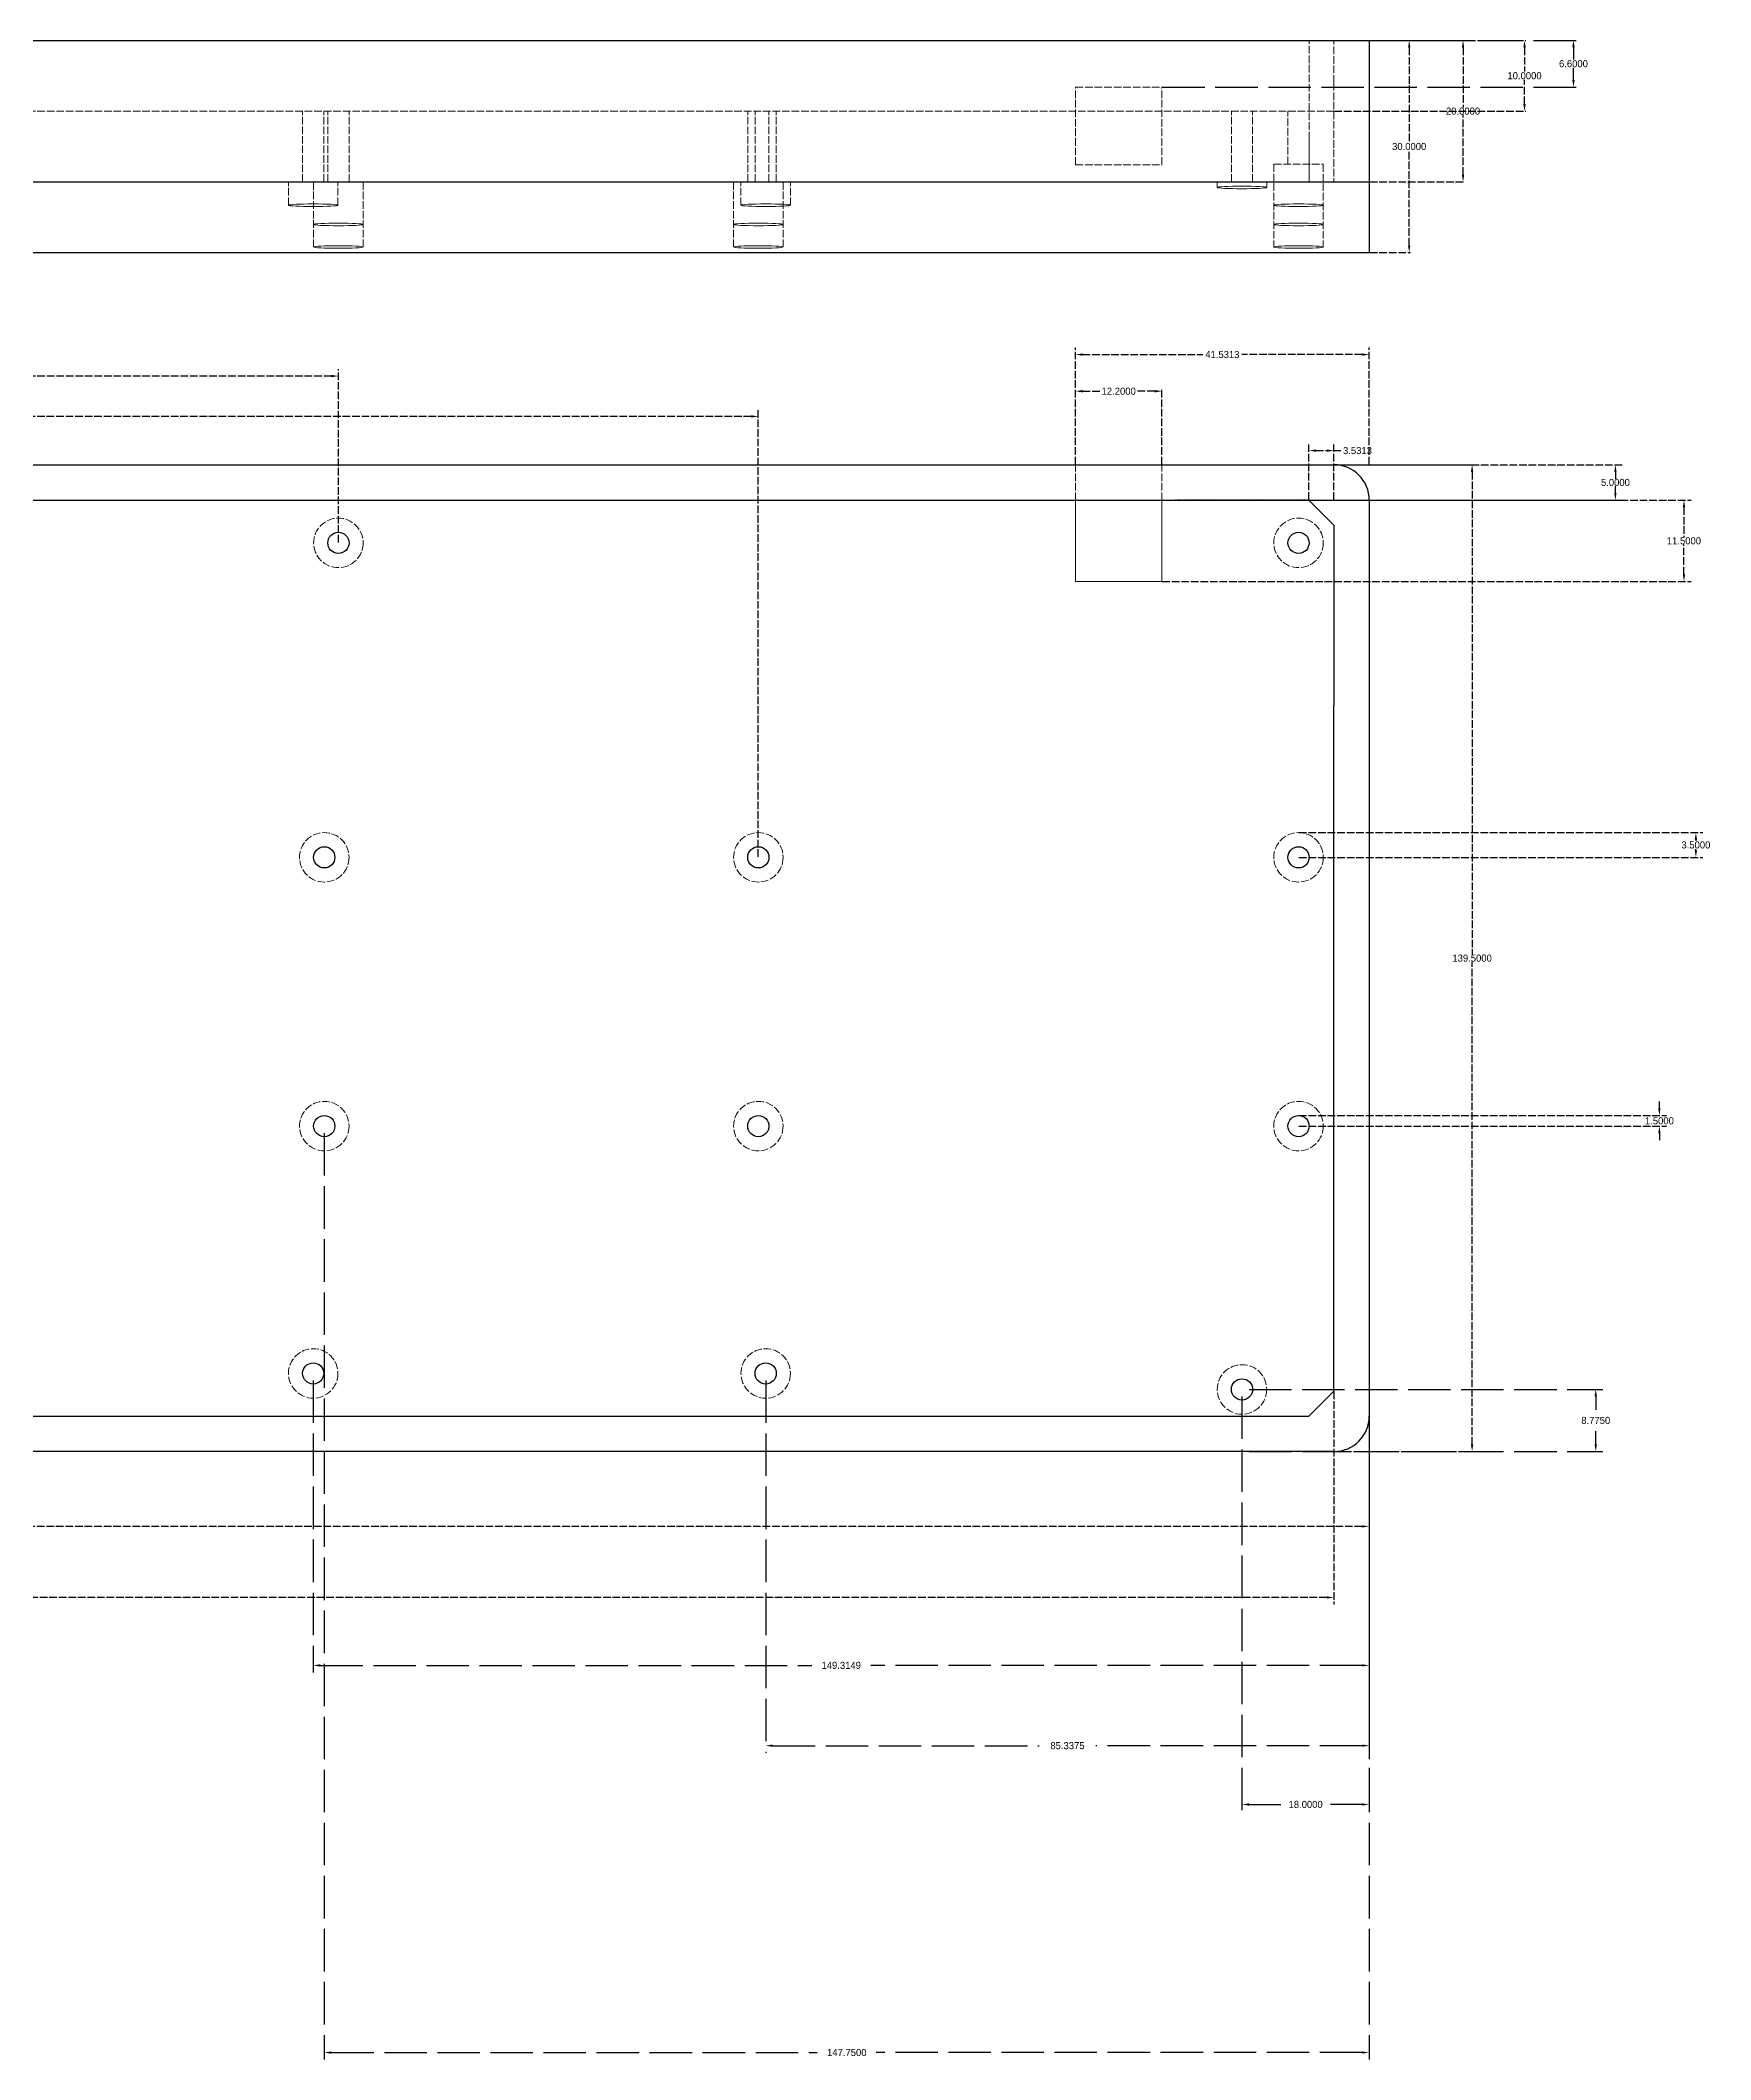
# Model space of a CAD drawing. Header units: millimetres. Extents: x -174 to 487, y -91 to 195.
# Drawn here: x 250.6 to 486.8, y -91 to 194.5 of the extents above; entities that cross this region are included whole.
import ezdxf

# ---------------------------------------------------------------- set-up
doc = ezdxf.new("R2010")
doc.units = ezdxf.units.MM
doc.header["$LTSCALE"] = 0.5
doc.header["$MEASUREMENT"] = 0
doc.linetypes.add('ACAD_ISO02W100', pattern=[15, 12, -3])
doc.linetypes.add('LÍNEAS_OCULTAS2', pattern=[0.1875, 0.125, -0.0625])
doc.layers.get('0').update_dxf_attribs({"linetype": 'CONTINUOUS'})
doc.layers.get('Defpoints').update_dxf_attribs({"linetype": 'CONTINUOUS'})
doc.dimstyles.get("Standard").update_dxf_attribs({"dimtxt": 0.18, "dimasz": 0.18, "dimexe": 0.18, "dimexo": 0.0625, "dimgap": 0.09, "dimtad": 0, "dimtih": 1, "dimtoh": 1, "dimdec": 4, "dimzin": 0, "dimdsep": 46, "dimtxsty": 'Standard', "dimcen": 0.09, "dimadec": 0, "dimazin": 0, "dimtfac": 1, "dimtdec": 4, "dimtofl": 0, "dimtmove": 0, "dimatfit": 3, "dimfxl": 1, "dimtolj": 1, "dimtzin": 0, "dimarcsym": 0})

# ---------------------------------------------------------------- blocks, each defined once
blk = doc.blocks.new('*D2')
at = {"color": 0, "linetype": 'ACAD_ISO02W100', "lineweight": -2, "ltscale": 0.18, "transparency": 16777216}
for p, q in [((433.56, 134.5), (454.04, 134.5)), ((453.04, 133.5), (453.04, 65.25)), ((453.04, -4), (453.04, 64.25)), ((433.56, -5), (454.04, -5))]:
    blk.add_line(p, q, dxfattribs=at)
at = {"color": 0, "linetype": 'ACAD_ISO02W100', "lineweight": 18, "ltscale": 0.18, "transparency": 16777216}
for points in [[(452.87, 133.5), (453.2, 133.5), (453.04, 134.5)], [(452.87, -4), (453.2, -4), (453.04, -5)]]:
    blk.add_solid(points, dxfattribs=at)
at = {"layer": 'Defpoints', "color": 0, "linetype": 'ACAD_ISO02W100', "lineweight": 18, "ltscale": 0.18, "transparency": 16777216}
for p in [(433.5, 134.5), (433.5, -5), (453.04, -5)]:
    blk.add_point(p, dxfattribs=at)
at = {"color": 0, "linetype": 'ACAD_ISO02W100', "lineweight": 18, "ltscale": 0.18, "transparency": 16777216, "insert": (453.04, 64.75), "char_height": 1, "attachment_point": 5}
blk.add_mtext('\\A1;139.5000', dxfattribs=at)
blk = doc.blocks.new('*D3')
at = {"color": 0, "linetype": 'ACAD_ISO02W100', "lineweight": -2, "ltscale": 0.18, "transparency": 16777216}
for p, q in [((-5, -0.06), (-5, -16.59)), ((438.5, -0.06), (438.5, -16.59)), ((-4, -15.59), (213.5, -15.59)), ((437.5, -15.59), (220, -15.59))]:
    blk.add_line(p, q, dxfattribs=at)
at = {"color": 0, "linetype": 'ACAD_ISO02W100', "lineweight": 18, "ltscale": 0.18, "transparency": 16777216}
for points in [[(-4, -15.43), (-4, -15.76), (-5, -15.59)], [(437.5, -15.43), (437.5, -15.76), (438.5, -15.59)]]:
    blk.add_solid(points, dxfattribs=at)
at = {"layer": 'Defpoints', "color": 0, "linetype": 'ACAD_ISO02W100', "lineweight": 18, "ltscale": 0.18, "transparency": 16777216}
for p in [(-5, 0), (438.5, 0), (438.5, -15.59)]:
    blk.add_point(p, dxfattribs=at)
at = {"color": 0, "linetype": 'ACAD_ISO02W100', "lineweight": 18, "ltscale": 0.18, "transparency": 16777216, "insert": (216.75, -15.59), "char_height": 1, "attachment_point": 5}
blk.add_mtext('\\A1;443.5000', dxfattribs=at)
blk = doc.blocks.new('*D4')
at = {"color": 0, "linetype": 'ACAD_ISO02W100', "lineweight": -2, "ltscale": 0.18, "transparency": 16777216}
for p, q in [((407.03, 134.5), (474.3, 134.5)), ((473.3, 133.5), (473.3, 132.5)), ((473.3, 130.5), (473.3, 131.5)), ((407.03, 129.5), (474.3, 129.5))]:
    blk.add_line(p, q, dxfattribs=at)
at = {"color": 0, "linetype": 'ACAD_ISO02W100', "lineweight": 18, "ltscale": 0.18, "transparency": 16777216}
for points in [[(473.13, 133.5), (473.46, 133.5), (473.3, 134.5)], [(473.13, 130.5), (473.46, 130.5), (473.3, 129.5)]]:
    blk.add_solid(points, dxfattribs=at)
at = {"layer": 'Defpoints', "color": 0, "linetype": 'ACAD_ISO02W100', "lineweight": 18, "ltscale": 0.18, "transparency": 16777216}
for p in [(406.97, 134.5), (473.3, 134.5), (406.97, 129.5)]:
    blk.add_point(p, dxfattribs=at)
at = {"color": 0, "linetype": 'ACAD_ISO02W100', "lineweight": 18, "ltscale": 0.18, "transparency": 16777216, "insert": (473.3, 132), "char_height": 1, "attachment_point": 5}
blk.add_mtext('\\A1;5.0000', dxfattribs=at)
blk = doc.blocks.new('*D5')
at = {"color": 0, "linetype": 'ACAD_ISO02W100', "lineweight": -2, "ltscale": 0.18, "transparency": 16777216}
for p, q in [((479.52, 43.5), (479.52, 44.5)), ((428.56, 42.5), (480.52, 42.5)), ((428.56, 41), (480.52, 41)), ((479.52, 40), (479.52, 39))]:
    blk.add_line(p, q, dxfattribs=at)
at = {"color": 0, "linetype": 'ACAD_ISO02W100', "lineweight": 18, "ltscale": 0.18, "transparency": 16777216}
for points in [[(479.35, 43.5), (479.68, 43.5), (479.52, 42.5)], [(479.35, 40), (479.68, 40), (479.52, 41)]]:
    blk.add_solid(points, dxfattribs=at)
at = {"layer": 'Defpoints', "color": 0, "linetype": 'ACAD_ISO02W100', "lineweight": 18, "ltscale": 0.18, "transparency": 16777216}
for p in [(428.5, 42.5), (428.5, 41), (479.52, 42.5)]:
    blk.add_point(p, dxfattribs=at)
at = {"color": 0, "linetype": 'ACAD_ISO02W100', "lineweight": 18, "ltscale": 0.18, "transparency": 16777216, "insert": (479.52, 41.75), "char_height": 1, "attachment_point": 5}
blk.add_mtext('\\A1;1.5000', dxfattribs=at)
blk = doc.blocks.new('*D6')
at = {"color": 0, "linetype": 'ACAD_ISO02W100', "lineweight": -2, "ltscale": 0.18, "transparency": 16777216}
for p, q in [((429.97, 129.56), (429.97, 137.5)), ((433.5, 129.56), (433.5, 137.5)), ((430.97, 136.5), (432.5, 136.5)), ((433.5, 136.5), (434.5, 136.5))]:
    blk.add_line(p, q, dxfattribs=at)
at = {"color": 0, "linetype": 'ACAD_ISO02W100', "lineweight": 18, "ltscale": 0.18, "transparency": 16777216}
for points in [[(430.97, 136.67), (430.97, 136.34), (429.97, 136.5)], [(432.5, 136.67), (432.5, 136.34), (433.5, 136.5)]]:
    blk.add_solid(points, dxfattribs=at)
at = {"layer": 'Defpoints', "color": 0, "linetype": 'ACAD_ISO02W100', "lineweight": 18, "ltscale": 0.18, "transparency": 16777216}
for p in [(433.5, 136.5), (429.97, 129.5), (433.5, 129.5)]:
    blk.add_point(p, dxfattribs=at)
at = {"color": 0, "linetype": 'ACAD_ISO02W100', "lineweight": 18, "ltscale": 0.18, "transparency": 16777216, "insert": (436.83, 136.5), "char_height": 1, "attachment_point": 5}
blk.add_mtext('\\A1;3.5313', dxfattribs=at)
blk = doc.blocks.new('*D7')
at = {"color": 0, "linetype": 'ACAD_ISO02W100', "lineweight": -2, "ltscale": 0.18, "transparency": 16777216}
for p, q in [((438.56, 194.5), (451.94, 194.5)), ((451.76, 193.5), (451.76, 185)), ((451.76, 175.5), (451.76, 184)), ((438.56, 174.5), (451.94, 174.5))]:
    blk.add_line(p, q, dxfattribs=at)
at = {"color": 0, "linetype": 'ACAD_ISO02W100', "lineweight": 18, "ltscale": 0.18, "transparency": 16777216}
for points in [[(451.59, 193.5), (451.92, 193.5), (451.76, 194.5)], [(451.59, 175.5), (451.92, 175.5), (451.76, 174.5)]]:
    blk.add_solid(points, dxfattribs=at)
at = {"layer": 'Defpoints', "color": 0, "linetype": 'ACAD_ISO02W100', "lineweight": 18, "ltscale": 0.18, "transparency": 16777216}
for p in [(438.5, 194.5), (451.76, 194.5), (438.5, 174.5)]:
    blk.add_point(p, dxfattribs=at)
at = {"color": 0, "linetype": 'ACAD_ISO02W100', "lineweight": 18, "ltscale": 0.18, "transparency": 16777216, "insert": (451.76, 184.5), "char_height": 1, "attachment_point": 5}
blk.add_mtext('\\A1;20.0000', dxfattribs=at)
blk = doc.blocks.new('*D8')
at = {"color": 0, "linetype": 'ACAD_ISO02W100', "lineweight": -2, "ltscale": 0.18, "transparency": 16777216}
for p, q in [((438.56, 194.5), (444.32, 194.5)), ((444.14, 193.5), (444.14, 180)), ((444.14, 165.5), (444.14, 179)), ((438.56, 164.5), (444.32, 164.5))]:
    blk.add_line(p, q, dxfattribs=at)
at = {"color": 0, "linetype": 'ACAD_ISO02W100', "lineweight": 18, "ltscale": 0.18, "transparency": 16777216}
for points in [[(443.98, 193.5), (444.31, 193.5), (444.14, 194.5)], [(443.98, 165.5), (444.31, 165.5), (444.14, 164.5)]]:
    blk.add_solid(points, dxfattribs=at)
at = {"layer": 'Defpoints', "color": 0, "linetype": 'ACAD_ISO02W100', "lineweight": 18, "ltscale": 0.18, "transparency": 16777216}
for p in [(438.5, 194.5), (444.14, 194.5), (438.5, 164.5)]:
    blk.add_point(p, dxfattribs=at)
at = {"color": 0, "linetype": 'ACAD_ISO02W100', "lineweight": 18, "ltscale": 0.18, "transparency": 16777216, "insert": (444.14, 179.5), "char_height": 1, "attachment_point": 5}
blk.add_mtext('\\A1;30.0000', dxfattribs=at)
blk = doc.blocks.new('*D9')
at = {"color": 0, "linetype": 'ACAD_ISO02W100', "lineweight": -2, "ltscale": 0.18, "transparency": 16777216}
for p, q in [((0, 3.47), (0, -26.64)), ((433.5, 3.47), (433.5, -26.64)), ((1, -25.64), (213.5, -25.64)), ((432.5, -25.64), (220, -25.64))]:
    blk.add_line(p, q, dxfattribs=at)
at = {"color": 0, "linetype": 'ACAD_ISO02W100', "lineweight": 18, "ltscale": 0.18, "transparency": 16777216}
for points in [[(1, -25.47), (1, -25.8), (0, -25.64)], [(432.5, -25.47), (432.5, -25.8), (433.5, -25.64)]]:
    blk.add_solid(points, dxfattribs=at)
at = {"layer": 'Defpoints', "color": 0, "linetype": 'ACAD_ISO02W100', "lineweight": 18, "ltscale": 0.18, "transparency": 16777216}
for p in [(0, 3.54), (433.5, 3.54), (433.5, -25.64)]:
    blk.add_point(p, dxfattribs=at)
at = {"color": 0, "linetype": 'ACAD_ISO02W100', "lineweight": 18, "ltscale": 0.18, "transparency": 16777216, "insert": (216.75, -25.64), "char_height": 1, "attachment_point": 5}
blk.add_mtext('\\A1;433.5000', dxfattribs=at)
blk = doc.blocks.new('*D13')
at = {"color": 0, "linetype": 'ACAD_ISO02W100', "lineweight": -2, "ltscale": 0.18, "transparency": 16777216}
for p, q in [((-5, 123.52), (-5, 148.04)), ((-4, 147.04), (140.54, 147.04)), ((291.75, 147.04), (147.21, 147.04)), ((292.75, 123.52), (292.75, 148.04))]:
    blk.add_line(p, q, dxfattribs=at)
at = {"color": 0, "linetype": 'ACAD_ISO02W100', "lineweight": 18, "ltscale": 0.18, "transparency": 16777216}
for points in [[(-4, 147.21), (-4, 146.88), (-5, 147.04)], [(291.75, 147.21), (291.75, 146.88), (292.75, 147.04)]]:
    blk.add_solid(points, dxfattribs=at)
at = {"layer": 'Defpoints', "color": 0, "linetype": 'ACAD_ISO02W100', "lineweight": 18, "ltscale": 0.18, "transparency": 16777216}
for p in [(-5, 147.04), (-5, 123.46), (292.75, 123.46)]:
    blk.add_point(p, dxfattribs=at)
at = {"color": 0, "linetype": 'ACAD_ISO02W100', "lineweight": 18, "ltscale": 0.18, "transparency": 16777216, "insert": (143.88, 147.04), "char_height": 1, "attachment_point": 5}
blk.add_mtext('\\A1;297.7500', dxfattribs=at)
blk = doc.blocks.new('*D14')
at = {"color": 0, "linetype": 'ACAD_ISO02W100', "lineweight": -2, "ltscale": 0.18, "transparency": 16777216}
for p, q in [((-5, 79.06), (-5, 142.34)), ((-4, 141.34), (170.31, 141.34)), ((351.12, 141.34), (176.81, 141.34)), ((352.12, 79.06), (352.12, 142.34))]:
    blk.add_line(p, q, dxfattribs=at)
at = {"color": 0, "linetype": 'ACAD_ISO02W100', "lineweight": 18, "ltscale": 0.18, "transparency": 16777216}
for points in [[(-4, 141.5), (-4, 141.17), (-5, 141.34)], [(351.12, 141.5), (351.12, 141.17), (352.12, 141.34)]]:
    blk.add_solid(points, dxfattribs=at)
at = {"layer": 'Defpoints', "color": 0, "linetype": 'ACAD_ISO02W100', "lineweight": 18, "ltscale": 0.18, "transparency": 16777216}
for p in [(-5, 141.34), (-5, 79), (352.12, 79)]:
    blk.add_point(p, dxfattribs=at)
at = {"color": 0, "linetype": 'ACAD_ISO02W100', "lineweight": 18, "ltscale": 0.18, "transparency": 16777216, "insert": (173.56, 141.34), "char_height": 1, "attachment_point": 5}
blk.add_mtext('\\A1;357.1250', dxfattribs=at)
blk = doc.blocks.new('*D24')
at = {"color": 0, "linetype": 'ACAD_ISO02W100', "lineweight": -2, "ltscale": 0.18, "transparency": 16777216}
for p, q in [((396.97, 134.56), (396.97, 145.08)), ((397.97, 144.9), (400.4, 144.9)), ((408.17, 144.9), (405.74, 144.9)), ((409.17, 134.56), (409.17, 145.08))]:
    blk.add_line(p, q, dxfattribs=at)
at = {"color": 0, "linetype": 'ACAD_ISO02W100', "lineweight": 18, "ltscale": 0.18, "transparency": 16777216}
for points in [[(397.97, 145.07), (397.97, 144.73), (396.97, 144.9)], [(408.17, 145.07), (408.17, 144.73), (409.17, 144.9)]]:
    blk.add_solid(points, dxfattribs=at)
at = {"layer": 'Defpoints', "color": 0, "linetype": 'ACAD_ISO02W100', "lineweight": 18, "ltscale": 0.18, "transparency": 16777216}
for p in [(409.17, 144.9), (396.97, 134.5), (409.17, 134.5)]:
    blk.add_point(p, dxfattribs=at)
at = {"color": 0, "linetype": 'ACAD_ISO02W100', "lineweight": 18, "ltscale": 0.18, "transparency": 16777216, "insert": (403.07, 144.9), "char_height": 1, "attachment_point": 5}
blk.add_mtext('\\A1;12.2000', dxfattribs=at)
blk = doc.blocks.new('*D25')
at = {"color": 0, "linetype": 'ACAD_ISO02W100', "lineweight": -2, "ltscale": 0.18, "transparency": 16777216}
for p, q in [((409.23, 129.5), (483.99, 129.5)), ((482.99, 128.5), (482.99, 124.25)), ((482.99, 119), (482.99, 123.25)), ((409.23, 118), (483.99, 118))]:
    blk.add_line(p, q, dxfattribs=at)
at = {"color": 0, "linetype": 'ACAD_ISO02W100', "lineweight": 18, "ltscale": 0.18, "transparency": 16777216}
for points in [[(482.83, 128.5), (483.16, 128.5), (482.99, 129.5)], [(482.83, 119), (483.16, 119), (482.99, 118)]]:
    blk.add_solid(points, dxfattribs=at)
at = {"layer": 'Defpoints', "color": 0, "linetype": 'ACAD_ISO02W100', "lineweight": 18, "ltscale": 0.18, "transparency": 16777216}
for p in [(409.17, 129.5), (482.99, 129.5), (409.17, 118)]:
    blk.add_point(p, dxfattribs=at)
at = {"color": 0, "linetype": 'ACAD_ISO02W100', "lineweight": 18, "ltscale": 0.18, "transparency": 16777216, "insert": (482.99, 123.75), "char_height": 1, "attachment_point": 5}
blk.add_mtext('\\A1;11.5000', dxfattribs=at)
blk = doc.blocks.new('*D28')
at = {"color": 0, "linetype": 'ACAD_ISO02W100', "lineweight": -2, "ltscale": 0.18, "transparency": 16777216}
for p, q in [((433.56, 194.5), (460.63, 194.5)), ((460.45, 193.5), (460.45, 190.09)), ((460.45, 185.5), (460.45, 188.91)), ((433.56, 184.5), (460.63, 184.5))]:
    blk.add_line(p, q, dxfattribs=at)
at = {"color": 0, "linetype": 'ACAD_ISO02W100', "lineweight": 18, "ltscale": 0.18, "transparency": 16777216}
for points in [[(460.28, 193.5), (460.61, 193.5), (460.45, 194.5)], [(460.28, 185.5), (460.61, 185.5), (460.45, 184.5)]]:
    blk.add_solid(points, dxfattribs=at)
at = {"layer": 'Defpoints', "color": 0, "linetype": 'ACAD_ISO02W100', "lineweight": 18, "ltscale": 0.18, "transparency": 16777216}
for p in [(433.5, 194.5), (460.45, 194.5), (433.5, 184.5)]:
    blk.add_point(p, dxfattribs=at)
at = {"color": 0, "linetype": 'ACAD_ISO02W100', "lineweight": 18, "ltscale": 0.18, "transparency": 16777216, "insert": (460.45, 189.5), "char_height": 1, "attachment_point": 5}
blk.add_mtext('\\A1;10.0000', dxfattribs=at)
blk = doc.blocks.new('*D29')
at = {"color": 0, "linetype": 'ACAD_ISO02W100', "lineweight": -2, "ltscale": 0.18, "transparency": 16777216}
for p, q in [((396.97, 134.56), (396.97, 151.08)), ((397.97, 150.08), (414.98, 150.08)), ((437.5, 150.08), (420.49, 150.08)), ((438.5, 134.56), (438.5, 151.08))]:
    blk.add_line(p, q, dxfattribs=at)
at = {"color": 0, "linetype": 'ACAD_ISO02W100', "lineweight": 18, "ltscale": 0.18, "transparency": 16777216}
for points in [[(397.97, 150.25), (397.97, 149.92), (396.97, 150.08)], [(437.5, 150.25), (437.5, 149.92), (438.5, 150.08)]]:
    blk.add_solid(points, dxfattribs=at)
at = {"layer": 'Defpoints', "color": 0, "linetype": 'ACAD_ISO02W100', "lineweight": 18, "ltscale": 0.18, "transparency": 16777216}
for p in [(438.5, 150.08), (396.97, 134.5), (438.5, 134.5)]:
    blk.add_point(p, dxfattribs=at)
at = {"color": 0, "linetype": 'ACAD_ISO02W100', "lineweight": 18, "ltscale": 0.18, "transparency": 16777216, "insert": (417.73, 150.08), "char_height": 1, "attachment_point": 5}
blk.add_mtext('\\A1;41.5313', dxfattribs=at)
blk = doc.blocks.new('*D30')
at = {"color": 0, "linetype": 'ACAD_ISO02W100', "lineweight": -2, "transparency": 16777216}
for p, q in [((409.23, 194.5), (468.37, 194.5)), ((467.37, 193.5), (467.37, 191.79)), ((467.37, 188.9), (467.37, 190.61)), ((409.23, 187.9), (468.37, 187.9))]:
    blk.add_line(p, q, dxfattribs=at)
at = {"color": 0, "linetype": 'ACAD_ISO02W100', "lineweight": 18, "transparency": 16777216}
for points in [[(467.2, 193.5), (467.54, 193.5), (467.37, 194.5)], [(467.2, 188.9), (467.54, 188.9), (467.37, 187.9)]]:
    blk.add_solid(points, dxfattribs=at)
at = {"layer": 'Defpoints', "color": 0, "linetype": 'ACAD_ISO02W100', "lineweight": 18, "transparency": 16777216}
for p in [(409.17, 194.5), (467.37, 194.5), (409.17, 187.9)]:
    blk.add_point(p, dxfattribs=at)
at = {"color": 0, "linetype": 'ACAD_ISO02W100', "lineweight": 18, "transparency": 16777216, "insert": (467.37, 191.2), "char_height": 1, "attachment_point": 5}
blk.add_mtext('\\A1;6.6000', dxfattribs=at)
blk = doc.blocks.new('*D31')
at = {"color": 0, "linetype": 'ACAD_ISO02W100', "lineweight": -2, "ltscale": 0.18, "transparency": 16777216}
for p, q in [((428.56, 82.5), (485.68, 82.5)), ((484.68, 81.5), (484.68, 81.34)), ((484.68, 80), (484.68, 80.16)), ((428.56, 79), (485.68, 79))]:
    blk.add_line(p, q, dxfattribs=at)
at = {"color": 0, "linetype": 'ACAD_ISO02W100', "lineweight": 18, "ltscale": 0.18, "transparency": 16777216}
for points in [[(484.51, 81.5), (484.84, 81.5), (484.68, 82.5)], [(484.51, 80), (484.84, 80), (484.68, 79)]]:
    blk.add_solid(points, dxfattribs=at)
at = {"layer": 'Defpoints', "color": 0, "linetype": 'ACAD_ISO02W100', "lineweight": 18, "ltscale": 0.18, "transparency": 16777216}
for p in [(428.5, 82.5), (484.68, 82.5), (428.5, 79)]:
    blk.add_point(p, dxfattribs=at)
at = {"color": 0, "linetype": 'ACAD_ISO02W100', "lineweight": 18, "ltscale": 0.18, "transparency": 16777216, "insert": (484.68, 80.75), "char_height": 1, "attachment_point": 5}
blk.add_mtext('\\A1;3.5000', dxfattribs=at)
blk = doc.blocks.new('*D37')
at = {"color": 0, "linetype": 'ACAD_ISO02W100', "lineweight": -2, "transparency": 16777216}
for p, q in [((289.19, 5.04), (289.19, -36.24)), ((438.5, 5.04), (438.5, -36.24)), ((290.19, -35.24), (359.68, -35.24)), ((437.5, -35.24), (368.01, -35.24))]:
    blk.add_line(p, q, dxfattribs=at)
at = {"color": 0, "linetype": 'ACAD_ISO02W100', "lineweight": 18, "transparency": 16777216}
for points in [[(290.19, -35.08), (290.19, -35.41), (289.19, -35.24)], [(437.5, -35.08), (437.5, -35.41), (438.5, -35.24)]]:
    blk.add_solid(points, dxfattribs=at)
at = {"layer": 'Defpoints', "color": 0, "linetype": 'ACAD_ISO02W100', "lineweight": 18, "transparency": 16777216}
for p in [(289.19, 6.04), (438.5, 6.04), (438.5, -35.24)]:
    blk.add_point(p, dxfattribs=at)
at = {"color": 0, "linetype": 'ACAD_ISO02W100', "lineweight": 18, "transparency": 16777216, "insert": (363.84, -35.24), "char_height": 1, "attachment_point": 5}
blk.add_mtext('\\A1;149.3149', dxfattribs=at)
blk = doc.blocks.new('*D38')
at = {"color": 0, "linetype": 'ACAD_ISO02W100', "lineweight": -2, "transparency": 16777216}
for p, q in [((353.16, 5.04), (353.16, -47.59)), ((438.5, 5.04), (438.5, -47.59)), ((354.16, -46.59), (391.83, -46.59)), ((437.5, -46.59), (399.83, -46.59))]:
    blk.add_line(p, q, dxfattribs=at)
at = {"color": 0, "linetype": 'ACAD_ISO02W100', "lineweight": 18, "transparency": 16777216}
for points in [[(354.16, -46.42), (354.16, -46.75), (353.16, -46.59)], [(437.5, -46.42), (437.5, -46.75), (438.5, -46.59)]]:
    blk.add_solid(points, dxfattribs=at)
at = {"layer": 'Defpoints', "color": 0, "linetype": 'ACAD_ISO02W100', "lineweight": 18, "transparency": 16777216}
for p in [(353.16, 6.04), (438.5, 6.04), (438.5, -46.59)]:
    blk.add_point(p, dxfattribs=at)
at = {"color": 0, "linetype": 'ACAD_ISO02W100', "lineweight": 18, "transparency": 16777216, "insert": (395.83, -46.59), "char_height": 1, "attachment_point": 5}
blk.add_mtext('\\A1;85.3375', dxfattribs=at)
blk = doc.blocks.new('*D39')
at = {"color": 0, "linetype": 'ACAD_ISO02W100', "lineweight": -2, "transparency": 16777216}
for p, q in [((420.5, 2.78), (420.5, -55.9)), ((438.5, 2.78), (438.5, -55.9)), ((421.5, -54.9), (426, -54.9)), ((437.5, -54.9), (433, -54.9))]:
    blk.add_line(p, q, dxfattribs=at)
at = {"color": 0, "linetype": 'ACAD_ISO02W100', "lineweight": 18, "transparency": 16777216}
for points in [[(421.5, -54.74), (421.5, -55.07), (420.5, -54.9)], [(437.5, -54.74), (437.5, -55.07), (438.5, -54.9)]]:
    blk.add_solid(points, dxfattribs=at)
at = {"layer": 'Defpoints', "color": 0, "linetype": 'ACAD_ISO02W100', "lineweight": 18, "transparency": 16777216}
for p in [(420.5, 3.78), (438.5, 3.78), (438.5, -54.9)]:
    blk.add_point(p, dxfattribs=at)
at = {"color": 0, "linetype": 'ACAD_ISO02W100', "lineweight": 18, "transparency": 16777216, "insert": (429.5, -54.9), "char_height": 1, "attachment_point": 5}
blk.add_mtext('\\A1;18.0000', dxfattribs=at)
blk = doc.blocks.new('*D40')
at = {"color": 0, "linetype": 'ACAD_ISO02W100', "lineweight": -2, "transparency": 16777216}
for p, q in [((290.75, 40), (290.75, -90.97)), ((438.5, 40), (438.5, -90.97)), ((291.75, -89.97), (360.46, -89.97)), ((437.5, -89.97), (368.79, -89.97))]:
    blk.add_line(p, q, dxfattribs=at)
at = {"color": 0, "linetype": 'ACAD_ISO02W100', "lineweight": 18, "transparency": 16777216}
for points in [[(291.75, -89.81), (291.75, -90.14), (290.75, -89.97)], [(437.5, -89.81), (437.5, -90.14), (438.5, -89.97)]]:
    blk.add_solid(points, dxfattribs=at)
at = {"layer": 'Defpoints', "color": 0, "linetype": 'ACAD_ISO02W100', "lineweight": 18, "transparency": 16777216}
for p in [(290.75, 41), (438.5, 41), (438.5, -89.97)]:
    blk.add_point(p, dxfattribs=at)
at = {"color": 0, "linetype": 'ACAD_ISO02W100', "lineweight": 18, "transparency": 16777216, "insert": (364.63, -89.97), "char_height": 1, "attachment_point": 5}
blk.add_mtext('\\A1;147.7500', dxfattribs=at)
blk = doc.blocks.new('*D42')
at = {"color": 0, "linetype": 'ACAD_ISO02W100', "lineweight": -2, "transparency": 16777216}
for p, q in [((421.5, 3.78), (471.52, 3.78)), ((470.52, 2.78), (470.52, 0.89)), ((470.52, -4), (470.52, -2.11)), ((421.5, -5), (471.52, -5))]:
    blk.add_line(p, q, dxfattribs=at)
at = {"color": 0, "linetype": 'ACAD_ISO02W100', "lineweight": 18, "transparency": 16777216}
for points in [[(470.35, 2.78), (470.69, 2.78), (470.52, 3.78)], [(470.35, -4), (470.69, -4), (470.52, -5)]]:
    blk.add_solid(points, dxfattribs=at)
at = {"layer": 'Defpoints', "color": 0, "linetype": 'ACAD_ISO02W100', "lineweight": 18, "transparency": 16777216}
for p in [(420.5, 3.78), (420.5, -5), (470.52, -5)]:
    blk.add_point(p, dxfattribs=at)
at = {"color": 0, "linetype": 'ACAD_ISO02W100', "lineweight": 18, "transparency": 16777216, "insert": (470.52, -0.61), "char_height": 1, "attachment_point": 5}
blk.add_mtext('\\A1;8.7750', dxfattribs=at)

msp = doc.modelspace()

# ---------------------------------------------------------------- linework, layer by layer
at = {"linetype": 'Continuous'}
for p, q in [((-5, 194.5), (438.5, 194.5)), ((438.5, 194.5), (438.5, 164.5)), ((-5, 164.5), (438.5, 164.5)), ((0, 134.5), (433.5, 134.5)), ((3.53553, 129.5), (291.3, 129.5)), ((291.3, 129.5), (429.96867, 129.5)), ((429.96867, 129.5), (433.5, 125.96025)), ((438.5, 129.5), (438.5, 0)), ((433.5, 125.96025), (433.5, 123.46025)), ((433.5, 124.5), (433.5, 100.5)), ((433.5, 6.03553), (433.5, 100.5)), ((433.5, 3.53553), (433.5, 6.03553)), ((429.96447, 0), (433.5, 3.53553)), ((3.53553, 0), (429.96447, 0)), ((433.5, -5), (0, -5))]:
    msp.add_line(p, q, dxfattribs=at)
at = {"linetype": 'ACAD_ISO02W100', "lineweight": 18, "ltscale": 0.18, "transparency": 33554687}
for p, q in [((430, 180.5), (430, 194.5)), ((433.5, 188.5), (433.5, 194.5)), ((433.5, 188.5), (433.5, 174.5)), ((396.96867, 176.9), (396.96867, 187.9)), ((396.96867, 187.9), (409.16867, 187.9)), ((409.16867, 176.9), (409.16867, 187.9)), ((433.5, 184.5), (0, 184.5)), ((287.68508, 174.5), (287.68508, 184.5)), ((290.68508, 174.5), (290.68508, 184.5)), ((291.25, 174.5), (291.25, 184.5)), ((294.25, 174.5), (294.25, 184.5)), ((350.625, 174.5), (350.625, 184.5)), ((351.6625, 174.5), (351.6625, 184.5)), ((353.625, 174.5), (353.625, 184.5)), ((354.6625, 174.5), (354.6625, 184.5)), ((419, 174.5), (419, 184.5)), ((419, 184.5), (420.5, 184.5)), ((422, 174.5), (422, 184.5)), ((427, 177), (427, 184.5)), ((425, 177), (425, 165.29138)), ((425, 177), (432, 177)), ((432, 177), (432, 165.29138)), ((285.68508, 171.20251), (285.68508, 174.5)), ((289.25, 165.29138), (289.25, 174.5)), ((292.68508, 171.20251), (292.68508, 174.5)), ((296.25, 165.29138), (296.25, 174.5)), ((348.625, 165.29138), (348.625, 174.5)), ((349.6625, 171.20251), (349.6625, 174.5)), ((355.625, 165.29138), (355.625, 174.5)), ((356.6625, 171.20251), (356.6625, 174.5)), ((396.96867, 176.9), (409.16867, 176.9)), ((417, 173.70892), (417, 174.5)), ((424, 173.70892), (424, 174.5)), ((396.96867, 129.5), (396.96867, 134.5)), ((409.16867, 129.5), (409.16867, 134.5))]:
    msp.add_line(p, q, dxfattribs=at)
at = {"lineweight": 18, "ltscale": 0.18, "transparency": 33554687}
for p, q in [((430, 180.5), (430, 174.5)), ((406.96867, 129.5), (396.96867, 129.5)), ((396.96867, 129.5), (396.96867, 118)), ((429.96867, 129.5), (406.96867, 129.5)), ((409.16867, 118), (409.16867, 129.5)), ((396.96867, 118), (409.16867, 118))]:
    msp.add_line(p, q, dxfattribs=at)
at = {"linetype": 'Continuous', "transparency": 33554687}
msp.add_line((-5, 174.5), (438.5, 174.5), dxfattribs=at)
at = {"linetype": 'LÍNEAS_OCULTAS2'}
msp.add_line((429.96867, 129.5), (410.96867, 129.5), dxfattribs=at)
at = {"linetype": 'ACAD_ISO02W100', "lineweight": 18, "ltscale": 0.18, "transparency": 33554687}
for centre in [(292.75, 123.46025), (428.5, 123.46025), (290.75, 79), (352.125, 79), (428.5, 79), (290.75, 41), (352.125, 41), (428.5, 41), (289.18508, 6.03553), (353.1625, 6.03553), (420.5, 3.775)]:
    msp.add_circle(centre, 3.5, dxfattribs=at)
at = {"linetype": 'Continuous'}
for centre in [(292.75, 123.46025), (428.5, 123.46025), (352.125, 79), (428.5, 79), (352.125, 41), (428.5, 41)]:
    msp.add_circle(centre, 1.5, dxfattribs=at)
at = {"linetype": 'Continuous', "transparency": 33554687}
for centre in [(290.75, 79), (290.75, 41), (289.18508, 6.03553), (353.1625, 6.03553), (420.5, 3.775)]:
    msp.add_circle(centre, 1.5, dxfattribs=at)
at = {"linetype": 'Continuous'}
for centre, start, end in [((433.5, 129.5), 0, 90), ((433.5, 0), 270, 0)]:
    msp.add_arc(centre, 5, start, end, dxfattribs=at)
at = {"lineweight": 18, "ltscale": 0.18, "transparency": 33554687}
for centre in [(289.18508, 171.20251), (353.1625, 171.20251), (420.5, 173.70892), (428.5, 171.20251), (292.75, 168.47849), (352.125, 168.47849), (428.5, 168.47849), (292.75, 165.29138), (352.125, 165.29138), (428.5, 165.29138)]:
    msp.add_ellipse(centre, major_axis=(-3.5, 0), ratio=0.051203274, dxfattribs=at)

# ---------------------------------------------------------------- dimensions: what is measured, and where the dimension line sits
at = {"linetype": 'ACAD_ISO02W100', "lineweight": 18, "transparency": 33554687}
for base, p1, p2, override, picture, middle in [((467.37, 194.5), (409.16867, 187.9), (409.16867, 194.5), {"dimtxt": 1, "dimasz": 1, "dimexe": 1}, '*D30', (467.37, 191.2)), ((470.52077, -5), (420.5, 3.775), (420.5, -5), {"dimtxt": 1, "dimasz": 1, "dimexe": 1, "dimexo": 1, "dimgap": 1}, '*D42', (470.52077, -0.6125))]:
    dim = msp.add_linear_dim(base=base, p1=p1, p2=p2, angle=90, dimstyle='Standard', override=override, dxfattribs=at)
    dim.commit()
    dim.dimension.update_dxf_attribs({"geometry": picture, "text_midpoint": middle})
at = {"linetype": 'ACAD_ISO02W100', "lineweight": 18, "ltscale": 0.18, "transparency": 33554687}
for base, p1, p2, override, picture, middle in [((460.44742, 194.5), (433.5, 184.5), (433.5, 194.5), {"dimtxt": 1, "dimasz": 1}, '*D28', (460.44742, 189.5)), ((473.29579, 134.5), (406.96867, 129.5), (406.96867, 134.5), {"dimtxt": 1, "dimasz": 1, "dimexe": 1, "dimgap": 0}, '*D4', (473.29579, 132)), ((453.03637, -5), (433.5, 134.5), (433.5, -5), {"dimtxt": 1, "dimasz": 1, "dimexe": 1, "dimgap": 0}, '*D2', (453.03637, 64.75)), ((482.99428, 129.5), (409.16867, 118), (409.16867, 129.5), {"dimtxt": 1, "dimasz": 1, "dimexe": 1, "dimgap": 0}, '*D25', (482.99428, 123.75)), ((484.67769, 82.5), (428.5, 79), (428.5, 82.5), {"dimtxt": 1, "dimasz": 1, "dimexe": 1}, '*D31', (484.67769, 80.75)), ((479.51805, 42.5), (428.5, 41), (428.5, 42.5), {"dimtxt": 1, "dimasz": 1, "dimexe": 1, "dimgap": 0}, '*D5', (479.51805, 41.75))]:
    dim = msp.add_linear_dim(base=base, p1=p1, p2=p2, angle=90, dimstyle='Standard', override=override, dxfattribs=at)
    dim.commit()
    dim.dimension.update_dxf_attribs({"geometry": picture, "text_midpoint": middle})
for p1, distance, picture, middle in [((438.5, 174.5), -13.25755, '*D7', (451.75755, 184.5)), ((438.5, 164.5), -5.64487, '*D8', (444.14487, 179.5))]:
    dim = msp.add_aligned_dim(p1=p1, p2=(438.5, 194.5), distance=distance, dimstyle='Standard', override={"dimtxt": 1, "dimasz": 1, "dimgap": 0}, dxfattribs=at)
    dim.commit()
    dim.dimension.update_dxf_attribs({"geometry": picture, "text_midpoint": middle})
for base, p1, p2, override, picture, middle in [((438.5, 150.08355), (396.96867, 134.5), (438.5, 134.5), {"dimtxt": 1, "dimasz": 1, "dimexe": 1}, '*D29', (417.73434, 150.08355)), ((-5, 147.04241), (292.75, 123.46025), (-5, 123.46025), {"dimtxt": 1, "dimasz": 1, "dimexe": 1, "dimgap": 0}, '*D13', (143.875, 147.04241)), ((409.16867, 144.89925), (396.96867, 134.5), (409.16867, 134.5), {"dimtxt": 1, "dimasz": 1}, '*D24', (403.06867, 144.89925)), ((-5, 141.33567), (352.125, 79), (-5, 79), {"dimtxt": 1, "dimasz": 1, "dimexe": 1, "dimgap": 0}, '*D14', (173.5625, 141.33567)), ((433.5, 136.5033), (429.96867, 129.5), (433.5, 129.5), {"dimtxt": 1, "dimasz": 1, "dimexe": 1, "dimgap": 0}, '*D6', (436.83333, 136.5033)), ((433.5, -25.63578), (0, 3.53553), (433.5, 3.53553), {"dimtxt": 1, "dimasz": 1, "dimexe": 1, "dimgap": 0}, '*D9', (216.75, -25.63578)), ((438.5, -15.59297), (-5, 0), (438.5, 0), {"dimtxt": 1, "dimasz": 1, "dimexe": 1, "dimgap": 0}, '*D3', (216.75, -15.59297))]:
    dim = msp.add_linear_dim(base=base, p1=p1, p2=p2, dimstyle='Standard', override=override, dxfattribs=at)
    dim.commit()
    dim.dimension.update_dxf_attribs({"geometry": picture, "text_midpoint": middle})
at = {"linetype": 'ACAD_ISO02W100', "lineweight": 18, "transparency": 33554687}
for base, p1, p2, picture, middle in [((438.5, -89.97364), (290.75, 41), (438.5, 41), '*D40', (364.625, -89.97364)), ((438.5, -35.24422), (289.18508, 6.03553), (438.5, 6.03553), '*D37', (363.84254, -35.24422)), ((438.5, -46.58525), (353.1625, 6.03553), (438.5, 6.03553), '*D38', (395.83125, -46.58525)), ((438.5, -54.902), (420.5, 3.775), (438.5, 3.775), '*D39', (429.5, -54.902))]:
    dim = msp.add_linear_dim(base=base, p1=p1, p2=p2, dimstyle='Standard', override={"dimtxt": 1, "dimasz": 1, "dimexe": 1, "dimexo": 1, "dimgap": 1}, dxfattribs=at)
    dim.commit()
    dim.dimension.update_dxf_attribs({"geometry": picture, "text_midpoint": middle})

doc.saveas('drawing.dxf')
